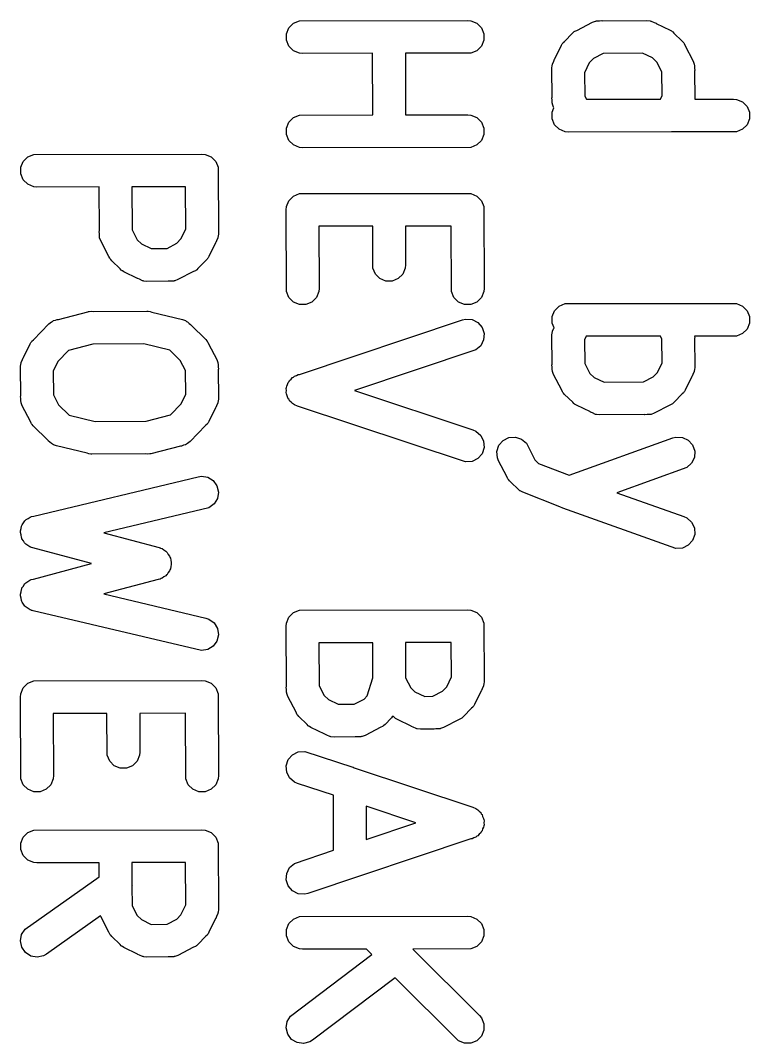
# Model space of a CAD drawing. Extents: x 37 to 347, y -147 to -34.
# Drawn here: x 342.23 to 346.65, y -138.28 to -132.08 of the extents above; entities that cross this region are included whole.
import ezdxf

# ---------------------------------------------------------------- set-up
doc = ezdxf.new("R2010")
doc.units = 0
doc.layers.add('BLACK', color=7, linetype='CONTINUOUS')

msp = doc.modelspace()

# ---------------------------------------------------------------- linework, layer by layer
at = {"layer": 'BLACK', "linetype": 'CONTINUOUS'}
for p, q in [((343.859577, -132.126021), (343.887167, -132.098431)), ((343.887167, -132.098431), (343.923215, -132.083499)), ((343.923215, -132.083499), (344.942724, -132.081578)), ((344.942724, -132.081578), (344.962233, -132.083499)), ((344.962233, -132.083499), (344.998281, -132.098431)), ((344.998281, -132.098431), (345.025871, -132.126021)), ((345.603389, -132.141477), (345.698423, -132.092135)), ((345.698423, -132.092135), (345.716732, -132.085129)), ((345.716732, -132.085129), (345.720315, -132.084874)), ((345.720315, -132.084874), (345.723636, -132.083499)), ((345.723636, -132.083499), (345.741225, -132.083388)), ((345.741225, -132.083388), (345.755652, -132.082363)), ((345.755652, -132.082363), (345.758403, -132.08328)), ((345.758403, -132.08328), (346.028859, -132.081578)), ((346.028859, -132.081578), (346.048368, -132.083499)), ((346.048368, -132.083499), (346.051688, -132.084874)), ((346.051688, -132.084874), (346.055272, -132.085129)), ((346.055272, -132.085129), (346.073666, -132.093978)), ((346.073666, -132.093978), (346.084416, -132.098431)), ((346.084416, -132.098431), (346.0858, -132.099815)), ((346.0858, -132.099815), (346.168818, -132.139754)), ((343.844645, -132.162069), (343.859577, -132.126021)), ((343.844645, -132.201087), (343.844645, -132.162069)), ((345.025871, -132.126021), (345.040803, -132.162069)), ((345.040803, -132.162069), (345.040803, -132.201087)), ((345.529268, -132.208582), (345.577196, -132.158487)), ((345.577196, -132.158487), (345.584862, -132.152194)), ((345.584862, -132.152194), (345.586595, -132.150197)), ((345.586595, -132.150197), (345.588503, -132.149205)), ((345.588503, -132.149205), (345.592349, -132.14605)), ((345.592349, -132.14605), (345.603389, -132.141477)), ((346.168818, -132.139754), (346.177214, -132.145039)), ((346.177214, -132.145039), (346.179654, -132.14605)), ((346.179654, -132.14605), (346.181258, -132.147584)), ((346.181258, -132.147584), (346.185408, -132.150197)), ((346.185408, -132.150197), (346.192325, -132.158173)), ((346.192325, -132.158173), (346.242426, -132.206105)), ((343.859577, -132.237135), (343.844645, -132.201087)), ((343.887167, -132.264725), (343.859577, -132.237135)), ((345.025871, -132.237135), (344.998281, -132.264725)), ((345.040803, -132.201087), (345.025871, -132.237135)), ((345.470906, -132.315111), (345.510846, -132.232094)), ((345.510846, -132.232094), (345.51613, -132.223698)), ((345.51613, -132.223698), (345.517141, -132.221259)), ((345.517141, -132.221259), (345.518675, -132.219654)), ((345.518675, -132.219654), (345.521289, -132.215503)), ((345.521289, -132.215503), (345.529268, -132.208582)), ((346.242426, -132.206105), (346.248718, -132.213771)), ((346.248718, -132.213771), (346.250716, -132.215504)), ((346.250716, -132.215504), (346.251707, -132.217412)), ((346.251707, -132.217412), (346.254863, -132.221258)), ((346.254863, -132.221258), (346.259435, -132.232298)), ((346.259435, -132.232298), (346.308778, -132.327332)), ((343.923215, -132.279657), (343.887167, -132.264725)), ((343.942724, -132.281578), (343.923215, -132.279657)), ((344.366856, -132.280778), (343.942724, -132.281578)), ((344.36807, -132.654088), (344.366856, -132.280778)), ((344.962233, -132.279657), (344.564997, -132.280405)), ((344.564997, -132.280405), (344.566211, -132.653715)), ((344.998281, -132.264725), (344.962233, -132.279657)), ((345.764265, -132.281445), (345.704565, -132.312442)), ((346.002686, -132.279944), (345.764265, -132.281445)), ((346.062693, -132.308812), (346.002686, -132.279944)), ((345.452668, -132.372054), (345.454589, -132.352545)), ((345.454589, -132.352545), (345.455964, -132.349225)), ((345.455964, -132.349225), (345.456219, -132.34564)), ((345.456219, -132.34564), (345.465069, -132.327243)), ((345.465069, -132.327243), (345.469521, -132.316497)), ((345.469521, -132.316497), (345.470906, -132.315111)), ((345.679902, -132.33822), (345.651162, -132.397959)), ((345.704565, -132.312442), (345.679902, -132.33822)), ((346.08847, -132.333474), (346.062693, -132.308812)), ((346.119529, -132.393293), (346.08847, -132.333474)), ((346.308778, -132.327332), (346.315784, -132.345641)), ((346.315784, -132.345641), (346.316038, -132.349224)), ((346.316038, -132.349224), (346.317414, -132.352545)), ((346.317414, -132.352545), (346.317582, -132.370945)), ((345.454273, -132.547562), (345.452668, -132.372054)), ((345.651162, -132.397959), (345.652473, -132.541291)), ((346.12084, -132.536623), (346.119529, -132.393293)), ((346.317582, -132.370945), (346.31855, -132.384561)), ((346.31855, -132.384561), (346.317729, -132.387022)), ((346.317729, -132.387022), (346.319295, -132.558207)), ((345.453453, -132.550024), (345.454273, -132.547562)), ((345.45442, -132.56364), (345.453453, -132.550024)), ((345.652473, -132.541291), (345.6619, -132.559446)), ((346.110267, -132.558601), (346.12084, -132.536623)), ((345.454589, -132.582039), (345.45442, -132.56364)), ((345.455964, -132.585358), (345.454589, -132.582039)), ((345.454589, -132.638259), (345.465566, -132.611758)), ((345.456219, -132.588944), (345.455964, -132.585358)), ((345.463226, -132.607252), (345.456219, -132.588944)), ((345.465566, -132.611758), (345.463226, -132.607252)), ((345.6619, -132.559446), (346.110267, -132.558601)), ((346.319295, -132.558207), (346.552668, -132.557768)), ((346.552668, -132.557768), (346.572177, -132.559689)), ((346.572177, -132.559689), (346.608225, -132.574621)), ((346.608225, -132.574621), (346.635815, -132.602211)), ((346.635815, -132.602211), (346.650747, -132.638259)), ((343.859577, -132.697449), (343.887167, -132.669859)), ((343.887167, -132.669859), (343.923215, -132.654927)), ((343.923215, -132.654927), (344.36807, -132.654088)), ((344.566211, -132.653715), (344.942724, -132.653006)), ((344.942724, -132.653006), (344.962233, -132.654927)), ((344.962233, -132.654927), (344.998281, -132.669859)), ((344.998281, -132.669859), (345.025871, -132.697449)), ((345.454589, -132.677277), (345.454589, -132.638259)), ((346.650747, -132.638259), (346.650747, -132.677277)), ((343.844645, -132.733497), (343.859577, -132.697449)), ((343.844645, -132.772515), (343.844645, -132.733497)), ((345.025871, -132.697449), (345.040803, -132.733497)), ((345.040803, -132.733497), (345.040803, -132.772515)), ((345.469521, -132.713325), (345.454589, -132.677277)), ((345.497111, -132.740915), (345.469521, -132.713325)), ((346.635815, -132.713325), (346.608225, -132.740915)), ((346.650747, -132.677277), (346.635815, -132.713325)), ((343.859577, -132.808563), (343.844645, -132.772515)), ((345.040803, -132.772515), (345.025871, -132.808563)), ((345.533159, -132.755847), (345.497111, -132.740915)), ((345.552668, -132.757768), (345.533159, -132.755847)), ((346.178671, -132.756588), (345.552668, -132.757768)), ((346.184223, -132.756983), (346.178671, -132.756588)), ((346.185444, -132.756575), (346.184223, -132.756983)), ((346.572177, -132.755847), (346.185444, -132.756575)), ((346.608225, -132.740915), (346.572177, -132.755847)), ((343.887167, -132.836153), (343.859577, -132.808563)), ((343.923215, -132.851085), (343.887167, -132.836153)), ((343.942724, -132.853006), (343.923215, -132.851085)), ((344.962233, -132.851085), (343.942724, -132.853006)), ((344.998281, -132.836153), (344.962233, -132.851085)), ((345.025871, -132.808563), (344.998281, -132.836153)), ((342.249633, -132.935545), (342.277223, -132.907955)), ((342.277223, -132.907955), (342.313271, -132.893023)), ((342.313271, -132.893023), (343.33278, -132.891102)), ((343.33278, -132.891102), (343.352289, -132.893023)), ((343.352289, -132.893023), (343.388337, -132.907955)), ((343.388337, -132.907955), (343.415927, -132.935545)), ((342.234701, -132.971593), (342.249633, -132.935545)), ((342.234701, -133.010611), (342.234701, -132.971593)), ((343.415927, -132.935545), (343.430859, -132.971593)), ((343.430859, -132.971593), (343.43278, -133.372054)), ((342.249633, -133.046659), (342.234701, -133.010611)), ((342.277223, -133.074249), (342.249633, -133.046659)), ((342.313271, -133.089181), (342.277223, -133.074249)), ((342.33278, -133.091102), (342.313271, -133.089181)), ((342.709447, -133.090392), (342.33278, -133.091102)), ((342.710724, -133.356641), (342.709447, -133.090392)), ((343.233251, -133.089405), (342.907618, -133.090018)), ((342.907618, -133.090018), (342.908869, -133.350993)), ((343.234481, -133.345741), (343.233251, -133.089405)), ((343.859577, -133.17364), (343.887167, -133.14605)), ((343.887167, -133.14605), (343.923215, -133.131118)), ((343.923215, -133.131118), (344.942724, -133.129197)), ((344.942724, -133.129197), (344.962233, -133.131118)), ((344.962233, -133.131118), (344.998281, -133.14605)), ((344.998281, -133.14605), (345.025871, -133.17364)), ((343.842724, -133.229197), (343.844645, -133.209688)), ((343.844645, -133.724896), (343.842724, -133.229197)), ((343.844645, -133.209688), (343.859577, -133.17364)), ((345.025871, -133.17364), (345.040803, -133.209688)), ((345.040803, -133.209688), (345.042724, -133.705387)), ((342.709756, -133.359547), (342.710724, -133.356641)), ((342.908869, -133.350993), (342.939837, -133.410636)), ((343.205544, -133.40589), (343.234481, -133.345741)), ((344.367074, -133.328397), (344.041265, -133.329011)), ((344.041265, -133.329011), (344.042724, -133.705387)), ((344.368455, -133.582039), (344.367074, -133.328397)), ((344.843104, -133.3275), (344.565257, -133.328023)), ((344.565257, -133.328023), (344.566534, -133.56253)), ((344.844645, -133.724896), (344.843104, -133.3275)), ((342.710809, -133.374371), (342.709756, -133.359547)), ((342.710892, -133.391563), (342.710809, -133.374371)), ((342.712267, -133.394883), (342.710892, -133.391563)), ((342.712522, -133.398467), (342.712267, -133.394883)), ((342.719528, -133.416775), (342.712522, -133.398467)), ((342.768868, -133.511804), (342.719528, -133.416775)), ((342.939837, -133.410636), (342.96561, -133.435294)), ((343.180886, -133.431663), (343.205544, -133.40589)), ((343.420379, -133.416861), (343.415927, -133.427611)), ((343.429229, -133.398467), (343.420379, -133.416861)), ((343.429483, -133.394883), (343.429229, -133.398467)), ((343.430859, -133.391563), (343.429483, -133.394883)), ((343.43278, -133.372054), (343.430859, -133.391563)), ((342.96561, -133.435294), (343.025105, -133.463916)), ((343.025105, -133.463916), (343.120951, -133.462782)), ((343.120951, -133.462782), (343.180886, -133.431663)), ((343.414542, -133.428995), (343.374604, -133.512013)), ((343.415927, -133.427611), (343.414542, -133.428995)), ((342.773443, -133.522849), (342.768868, -133.511804)), ((342.776599, -133.526695), (342.773443, -133.522849)), ((342.77759, -133.528603), (342.776599, -133.526695)), ((342.779584, -133.530332), (342.77759, -133.528603)), ((342.785879, -133.538003), (342.779584, -133.530332)), ((342.835981, -133.585936), (342.785879, -133.538003)), ((343.356186, -133.535519), (343.308253, -133.585622)), ((343.364161, -133.528604), (343.356186, -133.535519)), ((343.366772, -133.524454), (343.364161, -133.528604)), ((343.368308, -133.52285), (343.366772, -133.524454)), ((343.369318, -133.520409), (343.368308, -133.52285)), ((343.374604, -133.512013), (343.369318, -133.520409)), ((342.842897, -133.593911), (342.835981, -133.585936)), ((342.847046, -133.596522), (342.842897, -133.593911)), ((342.848651, -133.598058), (342.847046, -133.596522)), ((342.851091, -133.599068), (342.848651, -133.598058)), ((342.859488, -133.604354), (342.851091, -133.599068)), ((342.942505, -133.644292), (342.859488, -133.604354)), ((343.282054, -133.602632), (343.187025, -133.651973)), ((343.293099, -133.598058), (343.282054, -133.602632)), ((343.296945, -133.594901), (343.293099, -133.598058)), ((343.298853, -133.593911), (343.296945, -133.594901)), ((343.300582, -133.591916), (343.298853, -133.593911)), ((343.308253, -133.585622), (343.300582, -133.591916)), ((344.383387, -133.618087), (344.368455, -133.582039)), ((344.564613, -133.582039), (344.549681, -133.618087)), ((344.566534, -133.56253), (344.564613, -133.582039)), ((342.94389, -133.645677), (342.942505, -133.644292)), ((342.954639, -133.650129), (342.94389, -133.645677)), ((342.973034, -133.658979), (342.954639, -133.650129)), ((342.976617, -133.659233), (342.973034, -133.658979)), ((342.979938, -133.660609), (342.976617, -133.659233)), ((342.999447, -133.66253), (342.979938, -133.660609)), ((343.127603, -133.661013), (342.999447, -133.66253)), ((343.129797, -133.661745), (343.127603, -133.661013)), ((343.142579, -133.660836), (343.129797, -133.661745)), ((343.161813, -133.660609), (343.142579, -133.660836)), ((343.165133, -133.659233), (343.161813, -133.660609)), ((343.168717, -133.658979), (343.165133, -133.659233)), ((343.187025, -133.651973), (343.168717, -133.658979)), ((344.410977, -133.645677), (344.383387, -133.618087)), ((344.447025, -133.660609), (344.410977, -133.645677)), ((344.486043, -133.660609), (344.447025, -133.660609)), ((344.522091, -133.645677), (344.486043, -133.660609)), ((344.549681, -133.618087), (344.522091, -133.645677)), ((343.859577, -133.760944), (343.844645, -133.724896)), ((344.040803, -133.724896), (344.025871, -133.760944)), ((344.042724, -133.705387), (344.040803, -133.724896)), ((344.859577, -133.760944), (344.844645, -133.724896)), ((345.040803, -133.724896), (345.025871, -133.760944)), ((345.042724, -133.705387), (345.040803, -133.724896)), ((343.887167, -133.788534), (343.859577, -133.760944)), ((343.923215, -133.803466), (343.887167, -133.788534)), ((343.998281, -133.788534), (343.962233, -133.803466)), ((344.025871, -133.760944), (343.998281, -133.788534)), ((344.887167, -133.788534), (344.859577, -133.760944)), ((344.923215, -133.803466), (344.887167, -133.788534)), ((344.998281, -133.788534), (344.962233, -133.803466)), ((345.025871, -133.760944), (344.998281, -133.788534)), ((342.462445, -133.893023), (342.64186, -133.846469)), ((342.64186, -133.846469), (342.645241, -133.845968)), ((342.645241, -133.845968), (342.646605, -133.845404)), ((342.646605, -133.845404), (342.649155, -133.84539)), ((342.649155, -133.84539), (342.661253, -133.843601)), ((342.661253, -133.843601), (342.672424, -133.845263)), ((342.672424, -133.845263), (342.999447, -133.843483)), ((342.999447, -133.843483), (343.002849, -133.843818)), ((343.002849, -133.843818), (343.004308, -133.843601)), ((343.004308, -133.843601), (343.006846, -133.844211)), ((343.006846, -133.844211), (343.018956, -133.845404)), ((343.018956, -133.845404), (343.028865, -133.849508)), ((343.028865, -133.849508), (343.214176, -133.894088)), ((343.962233, -133.803466), (343.923215, -133.803466)), ((344.962233, -133.803466), (344.923215, -133.803466)), ((345.454589, -133.876355), (345.469521, -133.840307)), ((345.469521, -133.840307), (345.497111, -133.812717)), ((345.497111, -133.812717), (345.533159, -133.797785)), ((345.533159, -133.797785), (345.584664, -133.797687)), ((345.584664, -133.797687), (345.587782, -133.796649)), ((345.587782, -133.796649), (345.601942, -133.797655)), ((345.601942, -133.797655), (346.552668, -133.795864)), ((346.552668, -133.795864), (346.572177, -133.797785)), ((346.572177, -133.797785), (346.608225, -133.812717)), ((346.608225, -133.812717), (346.635815, -133.840307)), ((346.635815, -133.840307), (346.650747, -133.876355)), ((342.404927, -133.920391), (342.420081, -133.907955)), ((342.420081, -133.907955), (342.426949, -133.905109)), ((342.426949, -133.905109), (342.432924, -133.900683)), ((342.432924, -133.900683), (342.445538, -133.897409)), ((342.445538, -133.897409), (342.456129, -133.893023)), ((342.456129, -133.893023), (342.462445, -133.893023)), ((343.214176, -133.894088), (343.232637, -133.900683)), ((343.232637, -133.900683), (343.238611, -133.905109)), ((343.238611, -133.905109), (343.24548, -133.907955)), ((343.24548, -133.907955), (343.255052, -133.917292)), ((343.923208, -134.227495), (344.911101, -133.896234)), ((344.911101, -133.896234), (344.930216, -133.891887)), ((344.930216, -133.891887), (344.969136, -133.894653)), ((344.969136, -133.894653), (345.004035, -133.912103)), ((345.004035, -133.912103), (345.0296, -133.941579)), ((345.454589, -133.915373), (345.454589, -133.876355)), ((345.466232, -133.943483), (345.454589, -133.915373)), ((346.650747, -133.915373), (346.635815, -133.951421)), ((346.650747, -133.876355), (346.650747, -133.915373)), ((342.310916, -134.016775), (342.404927, -133.920391)), ((343.255052, -133.917292), (343.263987, -133.923912)), ((343.263987, -133.923912), (343.267016, -133.928961)), ((343.267016, -133.928961), (343.355872, -134.015629)), ((345.0296, -133.941579), (345.041939, -133.978595)), ((345.041939, -133.978595), (345.039172, -134.017515)), ((345.452668, -133.991102), (345.454589, -133.971593)), ((345.454589, -133.971593), (345.455964, -133.968273)), ((345.455964, -133.968273), (345.456219, -133.964688)), ((345.456219, -133.964688), (345.465069, -133.946291)), ((345.465069, -133.946291), (345.466232, -133.943483)), ((346.635815, -133.951421), (346.608225, -133.979011)), ((342.290958, -134.041618), (342.296242, -134.033222)), ((342.296242, -134.033222), (342.297253, -134.030783)), ((342.297253, -134.030783), (342.298733, -134.029265)), ((342.298733, -134.029265), (342.301401, -134.025027)), ((342.301401, -134.025027), (342.310916, -134.016775)), ((343.355872, -134.015629), (343.362163, -134.023295)), ((343.362163, -134.023295), (343.364161, -134.025028)), ((343.364161, -134.025028), (343.365152, -134.026938)), ((343.365152, -134.026938), (343.368308, -134.030783)), ((343.368308, -134.030783), (343.37288, -134.041822)), ((345.039172, -134.017515), (345.021723, -134.052414)), ((345.454273, -134.16661), (345.452668, -133.991102)), ((345.661433, -133.995659), (345.651162, -134.017007)), ((345.651162, -134.017007), (345.652473, -134.160339)), ((346.110428, -133.994813), (345.661433, -133.995659)), ((346.119529, -134.012341), (346.110428, -133.994813)), ((346.12084, -134.155671), (346.119529, -134.012341)), ((346.31855, -134.003609), (346.317729, -134.00607)), ((346.317729, -134.00607), (346.319335, -134.181578)), ((346.572177, -133.993943), (346.317897, -133.994422)), ((346.317897, -133.994422), (346.31855, -134.003609)), ((346.608225, -133.979011), (346.572177, -133.993943)), ((342.251018, -134.124635), (342.290958, -134.041618)), ((342.524602, -134.081704), (342.459845, -134.148095)), ((342.672027, -134.04345), (342.524602, -134.081704)), ((342.98049, -134.041771), (342.672027, -134.04345)), ((343.137352, -134.079506), (342.98049, -134.041771)), ((343.201371, -134.141949), (343.137352, -134.079506)), ((343.37288, -134.041822), (343.422223, -134.136856)), ((344.992247, -134.077979), (344.255969, -134.324868)), ((345.021723, -134.052414), (344.992247, -134.077979)), ((342.23278, -134.181578), (342.234701, -134.162069)), ((342.234701, -134.162069), (342.236076, -134.158749)), ((342.236076, -134.158749), (342.236331, -134.155164)), ((342.236331, -134.155164), (342.245181, -134.136767)), ((342.245181, -134.136767), (342.249633, -134.126021)), ((342.249633, -134.126021), (342.251018, -134.124635)), ((342.459845, -134.148095), (342.431274, -134.207483)), ((343.232974, -134.202817), (343.201371, -134.141949)), ((343.422223, -134.136856), (343.429229, -134.155165)), ((343.429229, -134.155165), (343.429483, -134.158748)), ((343.429483, -134.158748), (343.430859, -134.162069)), ((343.430859, -134.162069), (343.431027, -134.180469)), ((345.652473, -134.160339), (345.683532, -134.220158)), ((346.092099, -134.215414), (346.12084, -134.155671)), ((342.234385, -134.357086), (342.23278, -134.181578)), ((342.431274, -134.207483), (342.432585, -134.350815)), ((343.234285, -134.346147), (343.232974, -134.202817)), ((343.431027, -134.180469), (343.431995, -134.194085)), ((343.431995, -134.194085), (343.431174, -134.196546)), ((343.431174, -134.196546), (343.43278, -134.372054)), ((345.453453, -134.169072), (345.454273, -134.16661)), ((345.45442, -134.182688), (345.453453, -134.169072)), ((345.454589, -134.201087), (345.45442, -134.182688)), ((345.455964, -134.204406), (345.454589, -134.201087)), ((345.456219, -134.207992), (345.455964, -134.204406)), ((345.463226, -134.2263), (345.456219, -134.207992)), ((345.512566, -134.321329), (345.463226, -134.2263)), ((345.683532, -134.220158), (345.709308, -134.244818)), ((346.067441, -134.241187), (346.092099, -134.215414)), ((346.306934, -134.226385), (346.302482, -134.237135)), ((346.315784, -134.207991), (346.306934, -134.226385)), ((346.316038, -134.204407), (346.315784, -134.207991)), ((346.317414, -134.201087), (346.316038, -134.204407)), ((346.319335, -134.181578), (346.317414, -134.201087)), ((343.846275, -134.298022), (343.851881, -134.286809)), ((343.851881, -134.286809), (343.855847, -134.274912)), ((343.855847, -134.274912), (343.86053, -134.269512)), ((343.86053, -134.269512), (343.863725, -134.263123)), ((343.863725, -134.263123), (343.873196, -134.254907)), ((343.873196, -134.254907), (343.881412, -134.245436)), ((343.881412, -134.245436), (343.887801, -134.242241)), ((343.887801, -134.242241), (343.893201, -134.237558)), ((343.893201, -134.237558), (343.905243, -134.233519)), ((343.905243, -134.233519), (343.916311, -134.227986)), ((343.916311, -134.227986), (343.923208, -134.227495)), ((345.709308, -134.244818), (345.769317, -134.273687)), ((345.769317, -134.273687), (346.007737, -134.272186)), ((346.007737, -134.272186), (346.067441, -134.241187)), ((346.301097, -134.238519), (346.261159, -134.321537)), ((346.302482, -134.237135), (346.301097, -134.238519)), ((343.205714, -134.405537), (343.234285, -134.346147)), ((343.843509, -134.311928), (343.845768, -134.305149)), ((343.844397, -134.324435), (343.843509, -134.311928)), ((343.843509, -134.336942), (343.844397, -134.324435)), ((343.845768, -134.34372), (343.843509, -134.336942)), ((343.845768, -134.305149), (343.846275, -134.298022)), ((343.846275, -134.350848), (343.845768, -134.34372)), ((344.255969, -134.324868), (344.974346, -134.5629)), ((345.517141, -134.332373), (345.512566, -134.321329)), ((345.520297, -134.336219), (345.517141, -134.332373)), ((345.521289, -134.338129), (345.520297, -134.336219)), ((345.523285, -134.33986), (345.521289, -134.338129)), ((345.529577, -134.347527), (345.523285, -134.33986)), ((345.579679, -134.39546), (345.529577, -134.347527)), ((346.242741, -134.345043), (346.194808, -134.395146)), ((346.250716, -134.338128), (346.242741, -134.345043)), ((346.253327, -134.333978), (346.250716, -134.338128)), ((346.254863, -134.332374), (346.253327, -134.333978)), ((346.255873, -134.329933), (346.254863, -134.332374)), ((346.261159, -134.321537), (346.255873, -134.329933)), ((342.233565, -134.359548), (342.234385, -134.357086)), ((342.234532, -134.373164), (342.233565, -134.359548)), ((342.234701, -134.391563), (342.234532, -134.373164)), ((342.236076, -134.394882), (342.234701, -134.391563)), ((342.236331, -134.398468), (342.236076, -134.394882)), ((342.243338, -134.416776), (342.236331, -134.398468)), ((342.432585, -134.350815), (342.464188, -134.411681)), ((342.464188, -134.411681), (342.528208, -134.474125)), ((343.140958, -134.471927), (343.205714, -134.405537)), ((343.429229, -134.398467), (343.420379, -134.416861)), ((343.429483, -134.394883), (343.429229, -134.398467)), ((343.430859, -134.391563), (343.429483, -134.394883)), ((343.43278, -134.372054), (343.430859, -134.391563)), ((343.851881, -134.36206), (343.846275, -134.350848)), ((343.855847, -134.373958), (343.851881, -134.36206)), ((343.86053, -134.379357), (343.855847, -134.373958)), ((343.863725, -134.385747), (343.86053, -134.379357)), ((343.873196, -134.393962), (343.863725, -134.385747)), ((343.881412, -134.403434), (343.873196, -134.393962)), ((343.887801, -134.406628), (343.881412, -134.403434)), ((343.893201, -134.411312), (343.887801, -134.406628)), ((343.911101, -134.419303), (343.893201, -134.411312)), ((345.586595, -134.403435), (345.579679, -134.39546)), ((345.590744, -134.406046), (345.586595, -134.403435)), ((345.592349, -134.407582), (345.590744, -134.406046)), ((345.594789, -134.408592), (345.592349, -134.407582)), ((345.603186, -134.413878), (345.594789, -134.408592)), ((346.168609, -134.412156), (346.07358, -134.461497)), ((346.179654, -134.407582), (346.168609, -134.412156)), ((346.1835, -134.404425), (346.179654, -134.407582)), ((346.185408, -134.403435), (346.1835, -134.404425)), ((346.187137, -134.40144), (346.185408, -134.403435)), ((346.194808, -134.395146), (346.187137, -134.40144)), ((342.292678, -134.511805), (342.243338, -134.416776)), ((342.528208, -134.474125), (342.685069, -134.51186)), ((342.993533, -134.510181), (343.140958, -134.471927)), ((343.414542, -134.428995), (343.374604, -134.512013)), ((343.415927, -134.427611), (343.414542, -134.428995)), ((343.420379, -134.416861), (343.415927, -134.427611)), ((344.930216, -134.756983), (343.911101, -134.419303)), ((345.686203, -134.453816), (345.603186, -134.413878)), ((345.687588, -134.455201), (345.686203, -134.453816)), ((345.698337, -134.459653), (345.687588, -134.455201)), ((345.716732, -134.468503), (345.698337, -134.459653)), ((345.720315, -134.468757), (345.716732, -134.468503)), ((345.723636, -134.470133), (345.720315, -134.468757)), ((345.743145, -134.472054), (345.723636, -134.470133)), ((346.0136, -134.470351), (345.743145, -134.472054)), ((346.016352, -134.471269), (346.0136, -134.470351)), ((346.030778, -134.470243), (346.016352, -134.471269)), ((346.048368, -134.470133), (346.030778, -134.470243)), ((346.051688, -134.468757), (346.048368, -134.470133)), ((346.055272, -134.468503), (346.051688, -134.468757)), ((346.07358, -134.461497), (346.055272, -134.468503)), ((342.297253, -134.522849), (342.292678, -134.511805)), ((342.300409, -134.526695), (342.297253, -134.522849)), ((342.301401, -134.528605), (342.300409, -134.526695)), ((342.303397, -134.530336), (342.301401, -134.528605)), ((342.309689, -134.538003), (342.303397, -134.530336)), ((342.685069, -134.51186), (342.993533, -134.510181)), ((343.364161, -134.528604), (343.354645, -134.536856)), ((343.366828, -134.524365), (343.364161, -134.528604)), ((343.368308, -134.522849), (343.366828, -134.524365)), ((343.369317, -134.520411), (343.368308, -134.522849)), ((343.374604, -134.512013), (343.369317, -134.520411)), ((342.398544, -134.62467), (342.309689, -134.538003)), ((343.354645, -134.536856), (343.260634, -134.633241)), ((344.974346, -134.5629), (344.992247, -134.570891)), ((344.992247, -134.570891), (345.021723, -134.596456)), ((345.021723, -134.596456), (345.039172, -134.631355)), ((342.401574, -134.62972), (342.398544, -134.62467)), ((342.410508, -134.636339), (342.401574, -134.62972)), ((342.420081, -134.645677), (342.410508, -134.636339)), ((342.426949, -134.648522), (342.420081, -134.645677)), ((342.432924, -134.652949), (342.426949, -134.648522)), ((342.451384, -134.659544), (342.432924, -134.652949)), ((342.636696, -134.704123), (342.451384, -134.659544)), ((343.203116, -134.660609), (343.023701, -134.707163)), ((343.209432, -134.660609), (343.203116, -134.660609)), ((343.220022, -134.656222), (343.209432, -134.660609)), ((343.232637, -134.652949), (343.220022, -134.656222)), ((343.238611, -134.648522), (343.232637, -134.652949)), ((343.24548, -134.645677), (343.238611, -134.648522)), ((343.260634, -134.633241), (343.24548, -134.645677)), ((345.039172, -134.631355), (345.041939, -134.670275)), ((345.12012, -134.692881), (345.132459, -134.655865)), ((345.132459, -134.655865), (345.158023, -134.626388)), ((345.158023, -134.626388), (345.192922, -134.608939)), ((345.192922, -134.608939), (345.231842, -134.606173)), ((345.231842, -134.606173), (345.268858, -134.618512)), ((345.268858, -134.618512), (345.298335, -134.644076)), ((345.298335, -134.644076), (345.350201, -134.74397)), ((345.556796, -134.837696), (346.185701, -134.611214)), ((346.185701, -134.611214), (346.20472, -134.606461)), ((346.20472, -134.606461), (346.24369, -134.608399)), ((346.24369, -134.608399), (346.278952, -134.625102)), ((346.278952, -134.625102), (346.305138, -134.654028)), ((346.305138, -134.654028), (346.318261, -134.690773)), ((342.646605, -134.708228), (342.636696, -134.704123)), ((342.658714, -134.70942), (342.646605, -134.708228)), ((342.661253, -134.710031), (342.658714, -134.70942)), ((342.662711, -134.709813), (342.661253, -134.710031)), ((342.666114, -134.710149), (342.662711, -134.709813)), ((342.993136, -134.708368), (342.666114, -134.710149)), ((343.004308, -134.710031), (342.993136, -134.708368)), ((343.016405, -134.708241), (343.004308, -134.710031)), ((343.018956, -134.708228), (343.016405, -134.708241)), ((343.020319, -134.707663), (343.018956, -134.708228)), ((343.023701, -134.707163), (343.020319, -134.707663)), ((345.0296, -134.707291), (345.004035, -134.736767)), ((345.041939, -134.670275), (345.0296, -134.707291)), ((345.122886, -134.731801), (345.12012, -134.692881)), ((346.318261, -134.690773), (346.316324, -134.729743)), ((344.969136, -134.754217), (344.930216, -134.756983)), ((345.004035, -134.736767), (344.969136, -134.754217)), ((345.129892, -134.750109), (345.122886, -134.731801)), ((345.179232, -134.845138), (345.129892, -134.750109)), ((345.350201, -134.74397), (345.372779, -134.765571)), ((345.372779, -134.765571), (345.556796, -134.837696)), ((346.29962, -134.765005), (346.270695, -134.791192)), ((346.316324, -134.729743), (346.29962, -134.765005)), ((342.314479, -135.085069), (343.309618, -134.846202)), ((343.309618, -134.846202), (343.329041, -134.843552)), ((343.329041, -134.843552), (343.367568, -134.849729)), ((345.183807, -134.856183), (345.179232, -134.845138)), ((346.270695, -134.791192), (345.847211, -134.943697)), ((343.367568, -134.849729), (343.400798, -134.870178)), ((343.400798, -134.870178), (343.423673, -134.901787)), ((343.423673, -134.901787), (343.432711, -134.939744)), ((345.186963, -134.860029), (345.183807, -134.856183)), ((345.187954, -134.861937), (345.186963, -134.860029)), ((345.189948, -134.863666), (345.187954, -134.861937)), ((345.196243, -134.871337), (345.189948, -134.863666)), ((345.259015, -134.931392), (345.196243, -134.871337)), ((343.432711, -134.939744), (343.426534, -134.978271)), ((345.259589, -134.931629), (345.259015, -134.931392)), ((345.260034, -134.932064), (345.259589, -134.931629)), ((345.277434, -134.941093), (345.260034, -134.932064)), ((345.500435, -135.028497), (345.277434, -134.941093)), ((345.847211, -134.943697), (346.252968, -135.087404)), ((343.406085, -135.011501), (343.374476, -135.034376)), ((343.426534, -134.978271), (343.406085, -135.011501)), ((345.501308, -135.029287), (345.500435, -135.028497)), ((345.519034, -135.037657), (345.501308, -135.029287)), ((342.279317, -135.0992), (342.291084, -135.090685)), ((342.291084, -135.090685), (342.29611, -135.089478)), ((342.29611, -135.089478), (342.300523, -135.086924)), ((342.300523, -135.086924), (342.314479, -135.085069)), ((343.374476, -135.034376), (342.738203, -135.187103)), ((346.20472, -135.280505), (345.519034, -135.037657)), ((346.252968, -135.087404), (346.270695, -135.095774)), ((342.236727, -135.161124), (342.239026, -135.14679)), ((342.239026, -135.14679), (342.241715, -135.142419)), ((342.241715, -135.142419), (342.243039, -135.137456)), ((342.243039, -135.137456), (342.251867, -135.125922)), ((342.251867, -135.125922), (342.259475, -135.11356)), ((342.259475, -135.11356), (342.263634, -135.11055)), ((342.263634, -135.11055), (342.266755, -135.106473)), ((342.266755, -135.106473), (342.279317, -135.0992)), ((346.270695, -135.095774), (346.29962, -135.121961)), ((346.29962, -135.121961), (346.316324, -135.157223)), ((342.232849, -135.185317), (342.233662, -135.180245)), ((342.236214, -135.199451), (342.232849, -135.185317)), ((342.232986, -135.175157), (342.236727, -135.161124)), ((342.233662, -135.180245), (342.232986, -135.175157)), ((342.238126, -135.213835), (342.236214, -135.199451)), ((342.240696, -135.218275), (342.238126, -135.213835)), ((342.241887, -135.223274), (342.240696, -135.218275)), ((342.738203, -135.187103), (343.072833, -135.275431)), ((346.318261, -135.196193), (346.305138, -135.232938)), ((346.316324, -135.157223), (346.318261, -135.196193)), ((342.250402, -135.23504), (342.241887, -135.223274)), ((342.257675, -135.247603), (342.250402, -135.23504)), ((342.261752, -135.250723), (342.257675, -135.247603)), ((342.264762, -135.254883), (342.261752, -135.250723)), ((342.277124, -135.26249), (342.264762, -135.254883)), ((342.288658, -135.271319), (342.277124, -135.26249)), ((342.295858, -135.274018), (342.288658, -135.271319)), ((342.297992, -135.275332), (342.295858, -135.274018)), ((342.300382, -135.275715), (342.297992, -135.275332)), ((342.307014, -135.278202), (342.300382, -135.275715)), ((342.662591, -135.372058), (342.307014, -135.278202)), ((343.072833, -135.275431), (343.0774, -135.277143)), ((343.0774, -135.277143), (343.079324, -135.277399)), ((343.079324, -135.277399), (343.081606, -135.27872)), ((343.081606, -135.27872), (343.091188, -135.282313)), ((346.24369, -135.278567), (346.20472, -135.280505)), ((346.278952, -135.261864), (346.24369, -135.278567)), ((346.305138, -135.232938), (346.278952, -135.261864)), ((343.091188, -135.282313), (343.10167, -135.290337)), ((343.10167, -135.290337), (343.113091, -135.296949)), ((343.113091, -135.296949), (343.117027, -135.302092)), ((343.117027, -135.302092), (343.122171, -135.306029)), ((343.122171, -135.306029), (343.128782, -135.317448)), ((343.128782, -135.317448), (343.136807, -135.327932)), ((343.136807, -135.327932), (343.138476, -135.334192)), ((343.138476, -135.334192), (343.141721, -135.339797)), ((343.141721, -135.339797), (343.143459, -135.352879)), ((342.311734, -135.466572), (342.662591, -135.372058)), ((343.141721, -135.404311), (343.138476, -135.409915)), ((343.143459, -135.391228), (343.141721, -135.404311)), ((343.143459, -135.352879), (343.14686, -135.365633)), ((343.14686, -135.378475), (343.143459, -135.391228)), ((343.14686, -135.365633), (343.146006, -135.372054)), ((343.146006, -135.372054), (343.14686, -135.378475)), ((342.297992, -135.468776), (342.311734, -135.466572)), ((343.079324, -135.466709), (343.066738, -135.468381)), ((343.084873, -135.463495), (343.079324, -135.466709)), ((343.091188, -135.461795), (343.084873, -135.463495)), ((343.10167, -135.45377), (343.091188, -135.461795)), ((343.113091, -135.447159), (343.10167, -135.45377)), ((343.117027, -135.442015), (343.113091, -135.447159)), ((343.122171, -135.438079), (343.117027, -135.442015)), ((343.128782, -135.426659), (343.122171, -135.438079)), ((343.136807, -135.416176), (343.128782, -135.426659)), ((343.138476, -135.409915), (343.136807, -135.416176)), ((342.238126, -135.530273), (342.240696, -135.525832)), ((342.240696, -135.525832), (342.241887, -135.520834)), ((342.241887, -135.520834), (342.250402, -135.509067)), ((342.250402, -135.509067), (342.257675, -135.496505)), ((342.257675, -135.496505), (342.261752, -135.493384)), ((342.261752, -135.493384), (342.264762, -135.489225)), ((342.264762, -135.489225), (342.277124, -135.481617)), ((342.277124, -135.481617), (342.288658, -135.472789)), ((342.288658, -135.472789), (342.29366, -135.471441)), ((342.29366, -135.471441), (342.297992, -135.468776)), ((343.066738, -135.468381), (342.737059, -135.55719)), ((342.232849, -135.558791), (342.236214, -135.544656)), ((342.233662, -135.563862), (342.232849, -135.558791)), ((342.232986, -135.568951), (342.233662, -135.563862)), ((342.236727, -135.582983), (342.232986, -135.568951)), ((342.236214, -135.544656), (342.238126, -135.530273)), ((342.239026, -135.597318), (342.236727, -135.582983)), ((342.737059, -135.55719), (343.355942, -135.703345)), ((342.241715, -135.601688), (342.239026, -135.597318)), ((342.243039, -135.606652), (342.241715, -135.601688)), ((342.251867, -135.618185), (342.243039, -135.606652)), ((342.259475, -135.630548), (342.251867, -135.618185)), ((342.263634, -135.633557), (342.259475, -135.630548)), ((342.266755, -135.637635), (342.263634, -135.633557)), ((342.279317, -135.644907), (342.266755, -135.637635)), ((342.291084, -135.653423), (342.279317, -135.644907)), ((342.298355, -135.655929), (342.291084, -135.653423)), ((342.300523, -135.657184), (342.298355, -135.655929)), ((342.30292, -135.657502), (342.300523, -135.657184)), ((342.309618, -135.659811), (342.30292, -135.657502)), ((343.329041, -135.900557), (342.309618, -135.659811)), ((343.355942, -135.703345), (343.374476, -135.709733)), ((343.374476, -135.709733), (343.406085, -135.732608)), ((343.844645, -135.733498), (343.859577, -135.69745)), ((343.859577, -135.69745), (343.887167, -135.66986)), ((343.887167, -135.66986), (343.923215, -135.654928)), ((343.923215, -135.654928), (344.942724, -135.653007)), ((344.942724, -135.653007), (344.962233, -135.654928)), ((344.962233, -135.654928), (344.998281, -135.66986)), ((344.998281, -135.66986), (345.025871, -135.69745)), ((345.025871, -135.69745), (345.040803, -135.733498)), ((343.406085, -135.732608), (343.426534, -135.765838)), ((343.426534, -135.765838), (343.43271, -135.804365)), ((343.842724, -135.753007), (343.844645, -135.733498)), ((343.844477, -136.118547), (343.842724, -135.753007)), ((345.040803, -135.733498), (345.042724, -136.08634)), ((343.43271, -135.804365), (343.423673, -135.842322)), ((343.367567, -135.89438), (343.329041, -135.900557)), ((343.400798, -135.873931), (343.367567, -135.89438)), ((343.423673, -135.842322), (343.400798, -135.873931)), ((344.367074, -135.852207), (344.041375, -135.852821)), ((344.041375, -135.852821), (344.042622, -136.112899)), ((344.368234, -136.065412), (344.367074, -135.852207)), ((344.843259, -135.85131), (344.565257, -135.851833)), ((344.565257, -135.851833), (344.566419, -136.065253)), ((344.844395, -136.060088), (344.843259, -135.85131)), ((342.277223, -136.098431), (342.313271, -136.083499)), ((342.313271, -136.083499), (343.33278, -136.081578)), ((343.33278, -136.081578), (343.352289, -136.083499)), ((343.352289, -136.083499), (343.388337, -136.098431)), ((344.333413, -136.173946), (344.368234, -136.065412)), ((344.566419, -136.065253), (344.5974, -136.124922)), ((344.815488, -136.120176), (344.844395, -136.060088)), ((345.042724, -136.08634), (345.040803, -136.105849)), ((342.234701, -136.162069), (342.249633, -136.126021)), ((342.249633, -136.126021), (342.277223, -136.098431)), ((343.388337, -136.098431), (343.415927, -136.126021)), ((343.415927, -136.126021), (343.430859, -136.162069)), ((343.843509, -136.121453), (343.844477, -136.118547)), ((343.844562, -136.136277), (343.843509, -136.121453)), ((343.844645, -136.153468), (343.844562, -136.136277)), ((344.042622, -136.112899), (344.073588, -136.172539)), ((344.5974, -136.124922), (344.623173, -136.14958)), ((344.730687, -136.177176), (344.79083, -136.145949)), ((344.79083, -136.145949), (344.815488, -136.120176)), ((345.024486, -136.143281), (344.984548, -136.226299)), ((345.025871, -136.141897), (345.024486, -136.143281)), ((345.030323, -136.131147), (345.025871, -136.141897)), ((345.039173, -136.112753), (345.030323, -136.131147)), ((345.039427, -136.109169), (345.039173, -136.112753)), ((345.040803, -136.105849), (345.039427, -136.109169)), ((342.23278, -136.181578), (342.234701, -136.162069)), ((342.234701, -136.677277), (342.23278, -136.181578)), ((343.430859, -136.162069), (343.43278, -136.657768)), ((343.84602, -136.156787), (343.844645, -136.153468)), ((343.846275, -136.160373), (343.84602, -136.156787)), ((343.853282, -136.178681), (343.846275, -136.160373)), ((343.902622, -136.27371), (343.853282, -136.178681)), ((344.073588, -136.172539), (344.099364, -136.197199)), ((344.099364, -136.197199), (344.158859, -136.225821)), ((344.254705, -136.224687), (344.31464, -136.193568)), ((344.31464, -136.193568), (344.333413, -136.173946)), ((344.623173, -136.14958), (344.682223, -136.177988)), ((344.682223, -136.177988), (344.730687, -136.177176)), ((344.158859, -136.225821), (344.254705, -136.224687)), ((344.96613, -136.249805), (344.918197, -136.299908)), ((344.974105, -136.24289), (344.96613, -136.249805)), ((344.976716, -136.23874), (344.974105, -136.24289)), ((344.978252, -136.237136), (344.976716, -136.23874)), ((344.979262, -136.234695), (344.978252, -136.237136)), ((344.984548, -136.226299), (344.979262, -136.234695)), ((342.75713, -136.280778), (342.431321, -136.281392)), ((342.431321, -136.281392), (342.43278, -136.657768)), ((342.758511, -136.53442), (342.75713, -136.280778)), ((343.23316, -136.279881), (342.955313, -136.280404)), ((342.955313, -136.280404), (342.95659, -136.514911)), ((343.234701, -136.677277), (343.23316, -136.279881)), ((343.907197, -136.284754), (343.902622, -136.27371)), ((343.910353, -136.2886), (343.907197, -136.284754)), ((343.911345, -136.29051), (343.910353, -136.2886)), ((343.913341, -136.292241), (343.911345, -136.29051)), ((343.919633, -136.299908), (343.913341, -136.292241)), ((343.969735, -136.347841), (343.919633, -136.299908)), ((344.479093, -136.308762), (344.442007, -136.347527)), ((344.480227, -136.308196), (344.479093, -136.308762)), ((344.485964, -136.30158), (344.480227, -136.308196)), ((344.490265, -136.297085), (344.485964, -136.30158)), ((344.493544, -136.300222), (344.490265, -136.297085)), ((344.50046, -136.308197), (344.493544, -136.300222)), ((344.504609, -136.310808), (344.50046, -136.308197)), ((344.506214, -136.312344), (344.504609, -136.310808)), ((344.508654, -136.313354), (344.506214, -136.312344)), ((344.517051, -136.31864), (344.508654, -136.313354)), ((344.600068, -136.358578), (344.517051, -136.31864)), ((344.891998, -136.316918), (344.796969, -136.366259)), ((344.903043, -136.312344), (344.891998, -136.316918)), ((344.906889, -136.309187), (344.903043, -136.312344)), ((344.908797, -136.308197), (344.906889, -136.309187)), ((344.910526, -136.306202), (344.908797, -136.308197)), ((344.918197, -136.299908), (344.910526, -136.306202)), ((343.976651, -136.355816), (343.969735, -136.347841)), ((343.9808, -136.358427), (343.976651, -136.355816)), ((343.982405, -136.359963), (343.9808, -136.358427)), ((343.984845, -136.360973), (343.982405, -136.359963)), ((343.993242, -136.366259), (343.984845, -136.360973)), ((344.076259, -136.406197), (343.993242, -136.366259)), ((344.415808, -136.364537), (344.320779, -136.413878)), ((344.426853, -136.359963), (344.415808, -136.364537)), ((344.430699, -136.356806), (344.426853, -136.359963)), ((344.432607, -136.355816), (344.430699, -136.356806)), ((344.434336, -136.353821), (344.432607, -136.355816)), ((344.442007, -136.347527), (344.434336, -136.353821)), ((344.601453, -136.359963), (344.600068, -136.358578)), ((344.612202, -136.364415), (344.601453, -136.359963)), ((344.630597, -136.373265), (344.612202, -136.364415)), ((344.63418, -136.373519), (344.630597, -136.373265)), ((344.637501, -136.374895), (344.63418, -136.373519)), ((344.65701, -136.376816), (344.637501, -136.374895)), ((344.738027, -136.375459), (344.65701, -136.376816)), ((344.739741, -136.376031), (344.738027, -136.375459)), ((344.750785, -136.375246), (344.739741, -136.376031)), ((344.771757, -136.374895), (344.750785, -136.375246)), ((344.775077, -136.373519), (344.771757, -136.374895)), ((344.778661, -136.373265), (344.775077, -136.373519)), ((344.796969, -136.366259), (344.778661, -136.373265)), ((344.077644, -136.407582), (344.076259, -136.406197)), ((344.088393, -136.412034), (344.077644, -136.407582)), ((344.106788, -136.420884), (344.088393, -136.412034)), ((344.110371, -136.421138), (344.106788, -136.420884)), ((344.113692, -136.422514), (344.110371, -136.421138)), ((344.133201, -136.424435), (344.113692, -136.422514)), ((344.261357, -136.422918), (344.133201, -136.424435)), ((344.263551, -136.42365), (344.261357, -136.422918)), ((344.276333, -136.422741), (344.263551, -136.42365)), ((344.295567, -136.422514), (344.276333, -136.422741)), ((344.298887, -136.421138), (344.295567, -136.422514)), ((344.302471, -136.420884), (344.298887, -136.421138)), ((344.320779, -136.413878), (344.302471, -136.420884)), ((342.95659, -136.514911), (342.954669, -136.53442)), ((343.881412, -136.531151), (343.916311, -136.513701)), ((343.916311, -136.513701), (343.955231, -136.510935)), ((343.955231, -136.510935), (344.246087, -136.607309)), ((342.773443, -136.570468), (342.758511, -136.53442)), ((342.801033, -136.598058), (342.773443, -136.570468)), ((342.939737, -136.570468), (342.912147, -136.598058)), ((342.954669, -136.53442), (342.939737, -136.570468)), ((343.843509, -136.597643), (343.855847, -136.560627)), ((343.855847, -136.560627), (343.881412, -136.531151)), ((342.837081, -136.61299), (342.801033, -136.598058)), ((342.876099, -136.61299), (342.837081, -136.61299)), ((342.912147, -136.598058), (342.876099, -136.61299)), ((343.846275, -136.636563), (343.843509, -136.597643)), ((343.863725, -136.671462), (343.846275, -136.636563)), ((344.246087, -136.607309), (344.247948, -136.607309)), ((344.247948, -136.607309), (344.255388, -136.610391)), ((344.255388, -136.610391), (344.974346, -136.848615)), ((342.249633, -136.713325), (342.234701, -136.677277)), ((342.430859, -136.677277), (342.415927, -136.713325)), ((342.43278, -136.657768), (342.430859, -136.677277)), ((343.249633, -136.713325), (343.234701, -136.677277)), ((343.430859, -136.677277), (343.415927, -136.713325)), ((343.43278, -136.657768), (343.430859, -136.677277)), ((343.893201, -136.697027), (343.863725, -136.671462)), ((343.911101, -136.705018), (343.893201, -136.697027)), ((344.128717, -136.777124), (343.911101, -136.705018)), ((342.277223, -136.740915), (342.249633, -136.713325)), ((342.313271, -136.755847), (342.277223, -136.740915)), ((342.352289, -136.755847), (342.313271, -136.755847)), ((342.388337, -136.740915), (342.352289, -136.755847)), ((342.415927, -136.713325), (342.388337, -136.740915)), ((343.277223, -136.740915), (343.249633, -136.713325)), ((343.313271, -136.755847), (343.277223, -136.740915)), ((343.352289, -136.755847), (343.313271, -136.755847)), ((343.388337, -136.740915), (343.352289, -136.755847)), ((343.415927, -136.713325), (343.388337, -136.740915)), ((344.130009, -137.110532), (344.128717, -136.777124)), ((344.629477, -136.943049), (344.327126, -136.842866)), ((344.327126, -136.842866), (344.327906, -137.044172)), ((344.974346, -136.848615), (344.992247, -136.856606)), ((344.992247, -136.856606), (344.997648, -136.86129)), ((344.997648, -136.86129), (345.004035, -136.864484)), ((345.004035, -136.864484), (345.012247, -136.873952)), ((345.012247, -136.873952), (345.021723, -136.882171)), ((345.021723, -136.882171), (345.024918, -136.888562)), ((345.024918, -136.888562), (345.0296, -136.89396)), ((344.327906, -137.044172), (344.629477, -136.943049)), ((345.0296, -136.89396), (345.033566, -136.905857)), ((345.033566, -136.905857), (345.039172, -136.91707)), ((345.039172, -136.91707), (345.039678, -136.924194)), ((345.039678, -136.924194), (345.041939, -136.930976)), ((345.041939, -136.930976), (345.041049, -136.943483)), ((345.041049, -136.943483), (345.041939, -136.95599)), ((342.249633, -137.030783), (342.277223, -137.003193)), ((342.277223, -137.003193), (342.313271, -136.988261)), ((342.313271, -136.988261), (343.33278, -136.98634)), ((343.33278, -136.98634), (343.352289, -136.988261)), ((343.352289, -136.988261), (343.388337, -137.003193)), ((343.388337, -137.003193), (343.415927, -137.030783)), ((345.012247, -137.013013), (345.004035, -137.022482)), ((345.021723, -137.004795), (345.012247, -137.013013)), ((345.024918, -136.998403), (345.021723, -137.004795)), ((345.0296, -136.993006), (345.024918, -136.998403)), ((345.033566, -136.981108), (345.0296, -136.993006)), ((345.039172, -136.969896), (345.033566, -136.981108)), ((345.039678, -136.962771), (345.039172, -136.969896)), ((345.041939, -136.95599), (345.039678, -136.962771)), ((342.234701, -137.066831), (342.249633, -137.030783)), ((342.234701, -137.105849), (342.234701, -137.066831)), ((343.415927, -137.030783), (343.430859, -137.066831)), ((343.430859, -137.066831), (343.43278, -137.467292)), ((344.962239, -137.040422), (343.974347, -137.371684)), ((344.969136, -137.039932), (344.962239, -137.040422)), ((344.980201, -137.034399), (344.969136, -137.039932)), ((344.992247, -137.03036), (344.980201, -137.034399)), ((344.997648, -137.025675), (344.992247, -137.03036)), ((345.004035, -137.022482), (344.997648, -137.025675)), ((342.249633, -137.141897), (342.234701, -137.105849)), ((343.893201, -137.189939), (344.130009, -137.110532)), ((342.277223, -137.169487), (342.249633, -137.141897)), ((342.313271, -137.184419), (342.277223, -137.169487)), ((342.33278, -137.18634), (342.313271, -137.184419)), ((342.709447, -137.18563), (342.33278, -137.18634)), ((342.709861, -137.271945), (342.709447, -137.18563)), ((343.233251, -137.184643), (342.907618, -137.185256)), ((342.907618, -137.185256), (342.90826, -137.319163)), ((343.234481, -137.440979), (343.233251, -137.184643)), ((343.863725, -137.215504), (343.893201, -137.189939)), ((343.843509, -137.289323), (343.846275, -137.250403)), ((343.846275, -137.250403), (343.863725, -137.215504)), ((342.260553, -137.588606), (342.709861, -137.271945)), ((342.90826, -137.319163), (342.908948, -137.322267)), ((342.908948, -137.322267), (342.908293, -137.325977)), ((342.908293, -137.325977), (342.908869, -137.446231)), ((343.855847, -137.326339), (343.843509, -137.289323)), ((343.881412, -137.355815), (343.855847, -137.326339)), ((343.916311, -137.373265), (343.881412, -137.355815)), ((343.955231, -137.376031), (343.916311, -137.373265)), ((343.974347, -137.371684), (343.955231, -137.376031)), ((342.908869, -137.446231), (342.939837, -137.505874)), ((343.205544, -137.501128), (343.234481, -137.440979)), ((342.718179, -137.508488), (342.390126, -137.739691)), ((342.719528, -137.512013), (342.718179, -137.508488)), ((342.768868, -137.607042), (342.719528, -137.512013)), ((342.939837, -137.505874), (342.96561, -137.530532)), ((343.180886, -137.526901), (343.205544, -137.501128)), ((343.420379, -137.512099), (343.415927, -137.522849)), ((343.429229, -137.493705), (343.420379, -137.512099)), ((343.429483, -137.490121), (343.429229, -137.493705)), ((343.430859, -137.486801), (343.429483, -137.490121)), ((343.43278, -137.467292), (343.430859, -137.486801)), ((343.887167, -137.527003), (343.923215, -137.512071)), ((343.923215, -137.512071), (344.942724, -137.51015)), ((344.942724, -137.51015), (344.962233, -137.512071)), ((344.962233, -137.512071), (344.998281, -137.527003)), ((342.96561, -137.530532), (343.025105, -137.559154)), ((343.025105, -137.559154), (343.120951, -137.55802)), ((343.120951, -137.55802), (343.180886, -137.526901)), ((343.414542, -137.524233), (343.374604, -137.607251)), ((343.415927, -137.522849), (343.414542, -137.524233)), ((343.844645, -137.590641), (343.859577, -137.554593)), ((343.859577, -137.554593), (343.887167, -137.527003)), ((344.998281, -137.527003), (345.025871, -137.554593)), ((345.025871, -137.554593), (345.040803, -137.590641)), ((342.232803, -137.659936), (342.239584, -137.621511)), ((342.239584, -137.621511), (342.260553, -137.588606)), ((342.773443, -137.618087), (342.768868, -137.607042)), ((342.776599, -137.621933), (342.773443, -137.618087)), ((342.77759, -137.623841), (342.776599, -137.621933)), ((342.779584, -137.62557), (342.77759, -137.623841)), ((342.785879, -137.633241), (342.779584, -137.62557)), ((342.835981, -137.681174), (342.785879, -137.633241)), ((343.356186, -137.630757), (343.308253, -137.68086)), ((343.364161, -137.623842), (343.356186, -137.630757)), ((343.366772, -137.619692), (343.364161, -137.623842)), ((343.368308, -137.618088), (343.366772, -137.619692)), ((343.369318, -137.615647), (343.368308, -137.618088)), ((343.374604, -137.607251), (343.369318, -137.615647)), ((343.844645, -137.629659), (343.844645, -137.590641)), ((343.859577, -137.665707), (343.844645, -137.629659)), ((345.040803, -137.629659), (345.025871, -137.665707)), ((345.040803, -137.590641), (345.040803, -137.629659)), ((342.241243, -137.69803), (342.232803, -137.659936)), ((342.263618, -137.729995), (342.241243, -137.69803)), ((342.842897, -137.689149), (342.835981, -137.681174)), ((342.847046, -137.69176), (342.842897, -137.689149)), ((342.848651, -137.693296), (342.847046, -137.69176)), ((342.851091, -137.694306), (342.848651, -137.693296)), ((342.859488, -137.699592), (342.851091, -137.694306)), ((343.282054, -137.69787), (343.187025, -137.747211)), ((343.293099, -137.693296), (343.282054, -137.69787)), ((343.296945, -137.690139), (343.293099, -137.693296)), ((343.298853, -137.689149), (343.296945, -137.690139)), ((343.300582, -137.687154), (343.298853, -137.689149)), ((343.308253, -137.68086), (343.300582, -137.687154)), ((343.887167, -137.693297), (343.859577, -137.665707)), ((343.923215, -137.708229), (343.887167, -137.693297)), ((344.998281, -137.693297), (344.962233, -137.708229)), ((345.025871, -137.665707), (344.998281, -137.693297)), ((342.296523, -137.750964), (342.263618, -137.729995)), ((342.334948, -137.757745), (342.296523, -137.750964)), ((342.373042, -137.749305), (342.334948, -137.757745)), ((342.390126, -137.739691), (342.373042, -137.749305)), ((342.942505, -137.73953), (342.859488, -137.699592)), ((342.94389, -137.740915), (342.942505, -137.73953)), ((342.954639, -137.745367), (342.94389, -137.740915)), ((342.973034, -137.754217), (342.954639, -137.745367)), ((342.976617, -137.754471), (342.973034, -137.754217)), ((342.979938, -137.755847), (342.976617, -137.754471)), ((342.999447, -137.757768), (342.979938, -137.755847)), ((343.127603, -137.756251), (342.999447, -137.757768)), ((343.129797, -137.756983), (343.127603, -137.756251)), ((343.142579, -137.756074), (343.129797, -137.756983)), ((343.161813, -137.755847), (343.142579, -137.756074)), ((343.165133, -137.754471), (343.161813, -137.755847)), ((343.168717, -137.754217), (343.165133, -137.754471)), ((343.187025, -137.747211), (343.168717, -137.754217)), ((343.868269, -138.11482), (344.36229, -137.74228)), ((343.942724, -137.71015), (343.923215, -137.708229)), ((344.329278, -137.709421), (343.942724, -137.71015)), ((344.36229, -137.74228), (344.329278, -137.709421)), ((344.962233, -137.708229), (344.60959, -137.708893)), ((344.60959, -137.708893), (345.013435, -138.110867)), ((344.504133, -137.883466), (344.002724, -138.261578)), ((344.887166, -138.264725), (344.504133, -137.883466)), ((343.84839, -138.148395), (343.868269, -138.11482)), ((345.013435, -138.110867), (345.025871, -138.12602)), ((345.025871, -138.12602), (345.040802, -138.162069)), ((343.842872, -138.187021), (343.84839, -138.148395)), ((343.852555, -138.224818), (343.842872, -138.187021)), ((345.040802, -138.162069), (345.040802, -138.201087)), ((343.875966, -138.256033), (343.852555, -138.224818)), ((343.909541, -138.275912), (343.875966, -138.256033)), ((345.025871, -138.237135), (344.998281, -138.264725)), ((345.040802, -138.201087), (345.025871, -138.237135)), ((343.948167, -138.28143), (343.909541, -138.275912)), ((343.985964, -138.271747), (343.948167, -138.28143)), ((344.002724, -138.261578), (343.985964, -138.271747)), ((344.923215, -138.279656), (344.887166, -138.264725)), ((344.962233, -138.279656), (344.923215, -138.279656)), ((344.998281, -138.264725), (344.962233, -138.279656))]:
    msp.add_line(p, q, dxfattribs=at)

doc.saveas('drawing.dxf')
